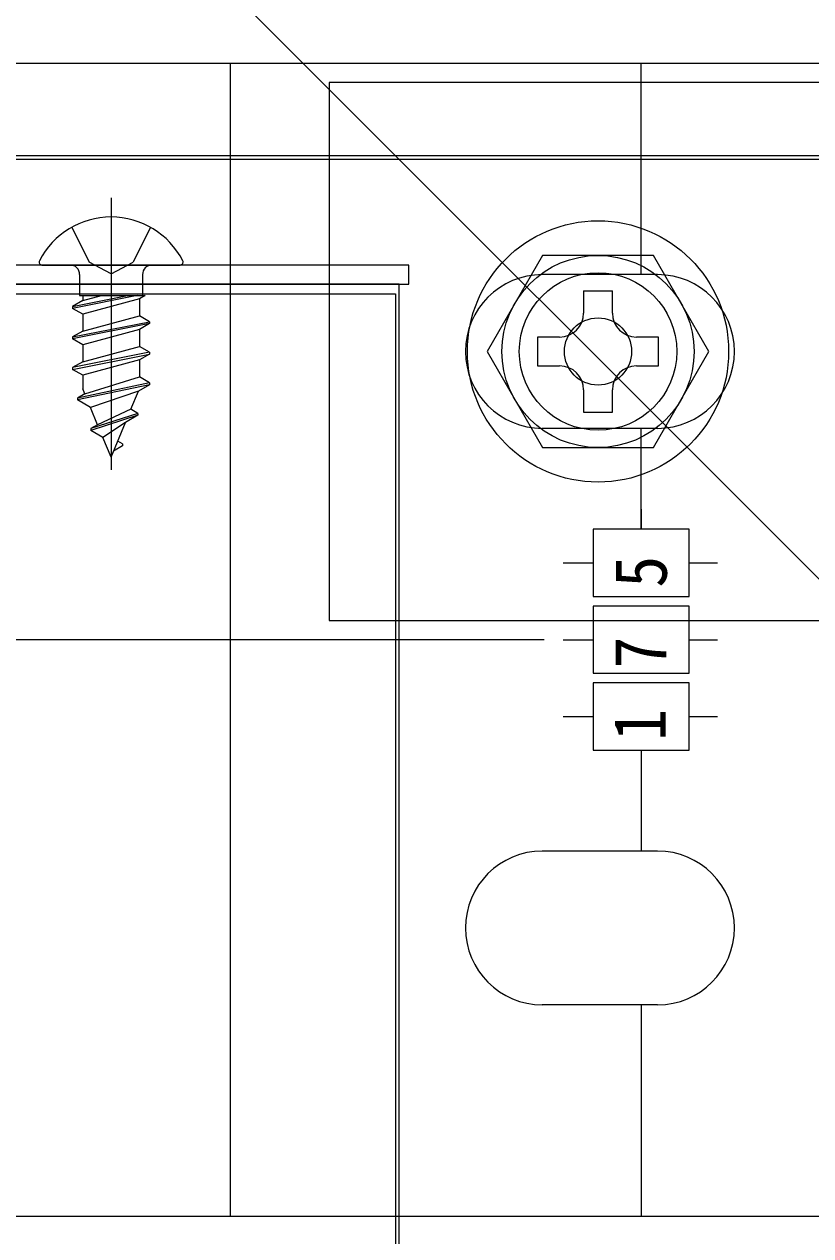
# Model space of a CAD drawing. Units: millimetres, scale not verified. Extents: x -875 to 875, y -1300 to 1292.
# Drawn here: x -242.5 to -201.6, y 808.4 to 871.4 of the extents above; entities that cross this region are included whole.
import ezdxf
from ezdxf.enums import TextEntityAlignment as Align

# ---------------------------------------------------------------- set-up
doc = ezdxf.new("R2010")
doc.units = ezdxf.units.MM
doc.header["$LTSCALE"] = 8
for name, color, linetype in [('0-3_YKK_12', 2, 'Continuous'), ('0-4_YKK_13', 4, 'Continuous'), ('0-5_YKK_D', 6, 'Continuous')]:
    doc.layers.add(name, color=color, linetype=linetype)
doc.styles.add('ＭＳ ゴシック', font='')
doc.styles.get('ＭＳ ゴシック').set_extended_font_data('MS Gothic')

msp = doc.modelspace()

# ---------------------------------------------------------------- linework, layer by layer
at = {"layer": '0-3_YKK_12'}
msp.add_line((-298, 939.404), (-98, 739.404), dxfattribs=at)
for points in [[(-278.5, 864.604), (747, 864.604), (747, 894.404), (-278.5, 894.404)], [(-253, 857.404), (-223.2, 857.404), (-223.2, 131.404), (-253, 131.404)]]:
    msp.add_lwpolyline(points, close=True, dxfattribs=at)
for points in [[(-279, 893.204), (-279, 864.404), (118.6, 864.404)], [(-223, 640.304), (-223, 857.904), (-251.5, 857.904)]]:
    msp.add_lwpolyline(points, dxfattribs=at)
at = {"layer": '0-4_YKK_13'}
for p, q in [((-296.7, 869.404), (-155.7, 869.404)), ((-231.8, 869.404), (-231.8, 809.404)), ((-210.4, 858.404), (-210.4, 869.404)), ((-238, 862.404), (-238, 848.25)), ((-240.05, 860.87), (-239.145, 859.055)), ((-235.95, 860.87), (-236.855, 859.055)), ((-241.596, 858.904), (-234.404, 858.904)), ((-238, 858.446), (-239.145, 859.055)), ((-238, 858.446), (-236.855, 859.055)), ((-239.635, 858.404), (-239.635, 857.317)), ((-236.365, 858.404), (-236.365, 857.317)), ((-209.55, 858.404), (-215.55, 858.404)), ((-213.4, 857.554), (-213.4, 856.404)), ((-213.4, 857.554), (-211.9, 857.554)), ((-211.9, 856.404), (-211.9, 857.554)), ((-236.642, 857.317), (-240, 856.649)), ((-240, 856.749), (-237.145, 857.317)), ((-239.475, 857.052), (-240, 856.749)), ((-239.635, 857.317), (-236.221, 857.317)), ((-239.475, 857.317), (-239.475, 857.052)), ((-239.475, 857.052), (-238.494, 857.317)), ((-236.525, 857.141), (-239.475, 856.346)), ((-236.221, 857.317), (-236.525, 857.141)), ((-236.525, 857.141), (-236.525, 856.257)), ((-240, 856.749), (-240, 856.649)), ((-239.475, 856.346), (-240, 856.649)), ((-239.475, 856.346), (-239.475, 855.462)), ((-239.475, 855.462), (-236.525, 856.257)), ((-236, 855.954), (-236.525, 856.257)), ((-240, 855.159), (-236, 855.954)), ((-236, 855.854), (-240, 855.059)), ((-239.475, 854.756), (-240, 855.059)), ((-236.525, 855.551), (-239.475, 854.756)), ((-236.525, 855.551), (-236.525, 854.667)), ((-215.8, 855.154), (-215.8, 853.654)), ((-214.65, 855.154), (-215.8, 855.154)), ((-209.5, 855.154), (-210.65, 855.154)), ((-209.5, 853.654), (-209.5, 855.154)), ((-236, 854.364), (-240, 853.569)), ((-239.475, 854.756), (-239.475, 853.872)), ((-239.475, 853.872), (-236.525, 854.667)), ((-236, 854.364), (-236.525, 854.667)), ((-236, 854.364), (-236, 854.264)), ((-240, 853.469), (-236, 854.264)), ((-239.475, 853.872), (-240, 853.569)), ((-236.525, 853.961), (-239.475, 853.166)), ((-236, 854.264), (-236.525, 853.961)), ((-236.525, 853.961), (-236.525, 853.077)), ((-240, 853.569), (-240, 853.469)), ((-239.475, 853.166), (-240, 853.469)), ((-239.475, 853.166), (-239.475, 852.465)), ((-215.8, 853.654), (-214.65, 853.654)), ((-210.65, 853.654), (-209.5, 853.654)), ((-236, 852.774), (-239.75, 851.979)), ((-236, 852.674), (-239.75, 851.879)), ((-239.366, 852.201), (-239.475, 852.465)), ((-239.366, 852.201), (-236.525, 853.077)), ((-236, 852.674), (-236.576, 852.341)), ((-236, 852.774), (-236.525, 853.077)), ((-236, 852.774), (-236, 852.674)), ((-239.366, 852.201), (-239.75, 851.979)), ((-239.75, 851.979), (-239.75, 851.879)), ((-239.07, 851.486), (-239.75, 851.879)), ((-236.576, 852.341), (-239.07, 851.486)), ((-236.968, 851.396), (-236.576, 852.341)), ((-213.4, 852.404), (-213.4, 851.254)), ((-238.699, 850.592), (-239.07, 851.486)), ((-236.968, 851.396), (-238.699, 850.592)), ((-236.6, 851.184), (-236.968, 851.396)), ((-236.6, 851.184), (-239.05, 850.389)), ((-238.699, 850.592), (-239.05, 850.389)), ((-237.253, 850.707), (-238.424, 849.928)), ((-238, 848.904), (-237.253, 850.707)), ((-236.6, 851.084), (-237.253, 850.707)), ((-239.05, 850.389), (-239.05, 850.289)), ((-238.424, 849.928), (-239.05, 850.289)), ((-238, 848.904), (-238.424, 849.928)), ((-209.55, 850.404), (-215.55, 850.404)), ((-210.4, 845.154), (-210.4, 850.404)), ((-237.4, 849.594), (-237.654, 849.74)), ((-210.4, 846.189), (-210.4, 845.154)), ((-214.46, 843.404), (-212.9, 843.404)), ((-207.9, 843.404), (-206.425, 843.404)), ((-214.46, 839.404), (-212.9, 839.404)), ((-207.9, 839.404), (-206.425, 839.404)), ((-214.46, 835.404), (-212.9, 835.404)), ((-207.9, 835.404), (-206.425, 835.404)), ((-210.4, 833.654), (-210.4, 831.654)), ((-210.4, 833.654), (-210.4, 832.483)), ((-210.4, 833.654), (-210.4, 828.404)), ((-209.55, 828.404), (-215.55, 828.404)), ((-209.55, 820.404), (-215.55, 820.404)), ((-210.4, 820.404), (-210.4, 809.404))]:
    msp.add_line(p, q, dxfattribs=at)
for points in [[(-296.7, 869.404), (-296.7, 809.404), (-155.7, 809.404), (-155.7, 869.404)], [(-236, 855.954), (-236, 855.854), (-236.525, 855.551)], [(-239.475, 855.462), (-240, 855.159), (-240, 855.059)], [(-213.4, 851.254), (-211.9, 851.254), (-211.9, 852.404)], [(-236.6, 851.184), (-236.6, 851.084), (-239.05, 850.289)], [(-237.4, 849.594), (-237.4, 849.494), (-237.867, 849.224)]]:
    msp.add_lwpolyline(points, dxfattribs=at)
for points in [[(-226.65, 840.404), (-198.65, 840.404), (-198.65, 868.404), (-226.65, 868.404)], [(-215.537, 859.404), (-218.424, 854.404), (-215.537, 849.404), (-209.763, 849.404), (-206.876, 854.404), (-209.763, 859.404)], [(-253.5, 857.904), (-222.5, 857.904), (-222.5, 858.904), (-253.5, 858.904)], [(-207.9, 841.654), (-207.9, 845.154), (-212.9, 845.154), (-212.9, 841.654)], [(-207.9, 837.654), (-207.9, 841.154), (-212.9, 841.154), (-212.9, 837.654)], [(-207.9, 833.654), (-207.9, 837.154), (-212.9, 837.154), (-212.9, 833.654)]]:
    msp.add_lwpolyline(points, close=True, dxfattribs=at)
for radius in [6.8, 5, 4.1, 1.75]:
    msp.add_circle((-212.65, 854.404), radius, dxfattribs=at)
for centre, radius, start, end in [((-238, 857.204), 4.2, 27.28096, 152.71904), ((-241.596, 859.058), 0.154, 152.71904, 270), ((-240.135, 858.404), 0.5, 0, 90), ((-235.865, 858.404), 0.5, 90, 180), ((-234.404, 859.058), 0.154, 270, 27.28096), ((-215.55, 854.404), 4, 90, 270), ((-209.55, 854.404), 4, 270, 90), ((-214.65, 856.404), 1.25, 270, 0), ((-210.65, 856.404), 1.25, 180, 270), ((-214.65, 852.404), 1.25, 0, 90), ((-210.65, 852.404), 1.25, 90, 180), ((-215.55, 824.404), 4, 90, 270), ((-209.55, 824.404), 4, 270, 90)]:
    msp.add_arc(centre, radius, start, end, dxfattribs=at)
at = {"layer": '0-5_YKK_D'}
for q in [(-389, 839.404), (-389, 839.404), (-359, 839.404)]:
    msp.add_line((-215.46, 839.404), q, dxfattribs=at)

# ---------------------------------------------------------------- texts
at = {"layer": '0-4_YKK_13', "style": 'ＭＳ ゴシック', "width": 0.9}
for s, p in [('5', (-208.26, 842.111)), ('7', (-208.278, 837.899)), ('1', (-208.318, 834.136))]:
    msp.add_text(s, height=2.711, rotation=90, dxfattribs=at).set_placement(p, align=Align.BOTTOM_LEFT)

doc.saveas('drawing.dxf')
